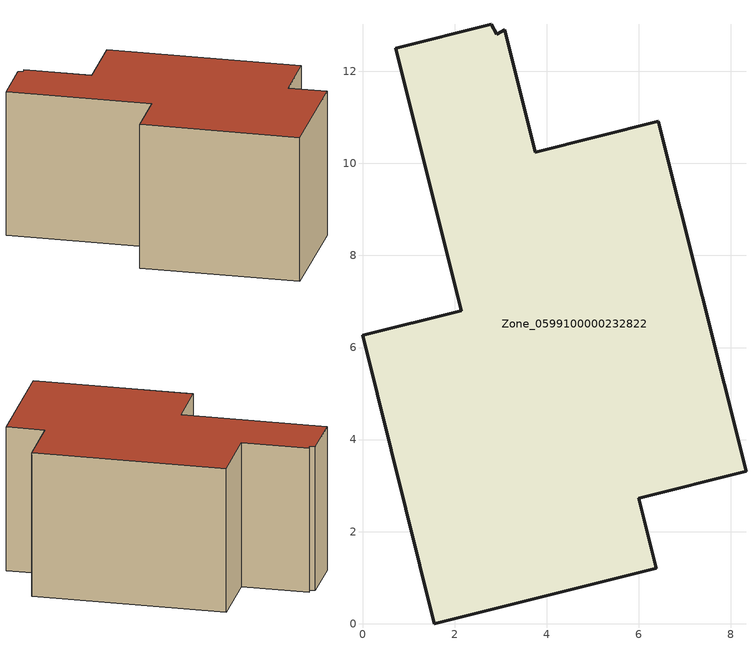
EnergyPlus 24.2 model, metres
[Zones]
Zone_0599100000232822
 floor ground (C_G): 3.75,10.24 6.43,10.91 8.33,3.31 6,2.73 6.38,1.21 1.56,0 0,6.27 2.15,6.8 0.72,12.5 2.8,13.02 2.92,12.81 3.08,12.9 z0
 wall outside (C_F): 1.56,0 6.38,1.21 6,2.73 8.33,3.31 6.43,10.91 3.75,10.24 3.08,12.9 2.92,12.81 2.8,13.02 0.72,12.5 2.15,6.8 0,6.27 1.56,0 z0:6.11
 roof outside (C_R): 3.08,12.9 2.92,12.81 2.8,13.02 0.72,12.5 2.15,6.8 0,6.27 1.56,0 6.38,1.21 6,2.73 8.33,3.31 6.43,10.91 3.75,10.24 z6.11
[BUILDING]
Pand.0599100000232822: North Axis=0; Terrain=City; Loads Convergence Tolerance Value=0.04; Temperature Convergence Tolerance Value=0.4; Solar Distribution=FullExterior; Maximum Number of Warmup Days=25; Minimum Number of Warmup Days=1
[Site:Location]
Rotterdam.The.Hague.AP_ZH_NLD Design_Conditions: Latitude=51.96; Longitude=4.45; Time Zone=1; Elevation=-4.5
[SITE:GROUNDTEMPERATURE:BUILDINGSURFACE]
18, 18, 18, 18, 18, 18, 18, 18, 18, 18, 18, 18
[MATERIAL] Thermal Absorptance=0.9; Solar Absorptance=0.7; Visible Absorptance=0.7
Name | Roughness | Thickness | Conductivity | Density | Specific Heat
G.TC.1965-1974 | MediumSmooth | 0.15 | 0.882353 | 540 | 1210
F.TC.1965-1974 | Rough | 0.3 | 0.697674 | 1920 | 840
R.TC.1965-1974 | MediumRough | 0.2 | 0.232558 | 1500 | 1000
[CONSTRUCTION]
C_G: G.TC.1965-1974
C_F: F.TC.1965-1974
C_R: R.TC.1965-1974
[ZONE]
Zone_0599100000232822: Type=1; Multiplier=1; Ceiling Height=Autocalculate; Volume=Autocalculate; Floor Area=autocalculate; Part of Total Floor Area=Yes
[ZONEINFILTRATION:DESIGNFLOWRATE]
Infil_Zone_0599100000232822: Zone or ZoneList or Space or SpaceList=Zone_0599100000232822; Schedule=AlwaysOn; Design Flow Rate Calculation Method=Flow/Area; Flow Rate per Floor Area=0.003; Constant Term Coefficient=1; Temperature Term Coefficient=0; Velocity Term Coefficient=0; Velocity Squared Term Coefficient=0
[HVACTEMPLATE:ZONE:IDEALLOADSAIRSYSTEM]
Zone_0599100000232822: Maximum Heating Supply Air Temperature=50; Minimum Cooling Supply Air Temperature=13; Maximum Heating Supply Air Humidity Ratio=0.0156; Minimum Cooling Supply Air Humidity Ratio=0.0077; Heating Limit=NoLimit; Cooling Limit=NoLimit; Dehumidification Control Type=ConstantSensibleHeatRatio; Cooling Sensible Heat Ratio=0.7; Dehumidification Setpoint=60; Humidification Control Type=None; Humidification Setpoint=30; Outdoor Air Method=None; Outdoor Air Flow Rate per Person=0.00944; Outdoor Air Flow Rate per Zone Floor Area=0; Outdoor Air Flow Rate per Zone=0; Demand Controlled Ventilation Type=None; Outdoor Air Economizer Type=NoEconomizer; Heat Recovery Type=None; Sensible Heat Recovery Effectiveness=0.7; Latent Heat Recovery Effectiveness=0.65
[ZONECONTROL:THERMOSTAT]
ThermostatControl_Zone_0599100000232822: Zone or ZoneList=Zone_0599100000232822; Control Type Schedule=DualSetpointControlType; Control 1=Thermostat_Zone_0599100000232822; Temperature Difference Between Cutout And Setpoint=0
[THERMOSTATSETPOINT:DUALSETPOINT]
Thermostat_Zone_0599100000232822: Heating Setpoint Temperature Schedule=HeatingSetpoint_Zone_0599100000232822; Cooling Setpoint Temperature Schedule=CoolingSetpoint_Zone_0599100000232822
[SCHEDULE:COMPACT]
HeatingSetpoint_Zone_0599100000232822: Through: 12/31, For: AllDays, Until: 24:00, 21
CoolingSetpoint_Zone_0599100000232822: Through: 12/31, For: AllDays, Until: 24:00, 24
DualSetpointControlType: Through: 12/31, For: AllDays, Until: 24:00, 4
AlwaysOn: Through: 12/31, For: AllDays, Until: 24:00, 1
